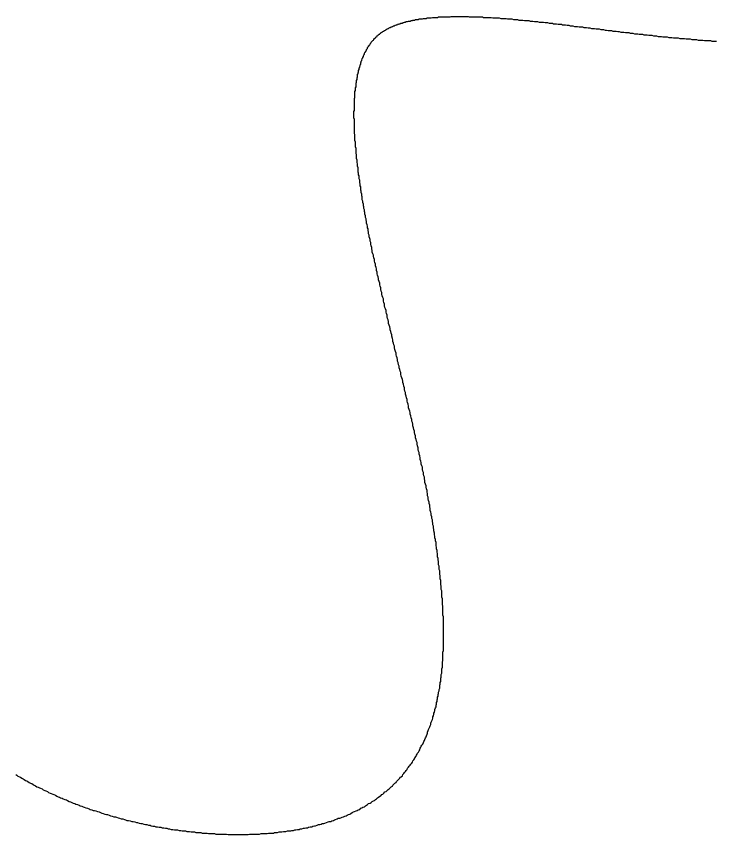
# Model space of a CAD drawing. Header units: millimetres. Extents: x 111 to 2999, y 81 to 1941.
# Drawn here: x 1010.28 to 1023.58, y 1736.98 to 1752.53 of the extents above; entities that cross this region are included whole.
import ezdxf

# ---------------------------------------------------------------- set-up
doc = ezdxf.new("R2010")
doc.units = ezdxf.units.MM
doc.layers.add('DRAW', color=7, linetype='Continuous')

msp = doc.modelspace()

# ---------------------------------------------------------------- linework, layer by layer
at = {"layer": 'DRAW'}
msp.add_polyline3d([(1010.27, 1738.123, 0), (1010.29, 1738.113, 0), (1010.31, 1738.093, 0), (1010.34, 1738.083, 0), (1010.36, 1738.073, 0), (1010.38, 1738.053, 0), (1010.41, 1738.043, 0), (1010.43, 1738.033, 0), (1010.45, 1738.013, 0), (1010.48, 1738.003, 0), (1010.5, 1737.993, 0), (1010.52, 1737.973, 0), (1010.55, 1737.963, 0), (1010.57, 1737.953, 0), (1010.6, 1737.933, 0), (1010.62, 1737.923, 0), (1010.64, 1737.913, 0), (1010.67, 1737.893, 0), (1010.69, 1737.883, 0), (1010.72, 1737.873, 0), (1010.74, 1737.863, 0), (1010.77, 1737.853, 0), (1010.79, 1737.833, 0), (1010.82, 1737.823, 0), (1010.84, 1737.813, 0), (1010.87, 1737.803, 0), (1010.89, 1737.783, 0), (1010.92, 1737.773, 0), (1010.94, 1737.763, 0), (1010.97, 1737.753, 0), (1010.99, 1737.743, 0), (1011.02, 1737.733, 0), (1011.05, 1737.713, 0), (1011.07, 1737.703, 0), (1011.1, 1737.693, 0), (1011.12, 1737.683, 0), (1011.15, 1737.673, 0), (1011.17, 1737.663, 0), (1011.2, 1737.653, 0), (1011.23, 1737.643, 0), (1011.25, 1737.633, 0), (1011.28, 1737.613, 0), (1011.31, 1737.603, 0), (1011.33, 1737.593, 0), (1011.36, 1737.583, 0), (1011.39, 1737.573, 0), (1011.41, 1737.563, 0), (1011.44, 1737.553, 0), (1011.47, 1737.543, 0), (1011.49, 1737.533, 0), (1011.52, 1737.523, 0), (1011.55, 1737.513, 0), (1011.57, 1737.503, 0), (1011.6, 1737.493, 0), (1011.63, 1737.483, 0), (1011.66, 1737.473, 0), (1011.68, 1737.463, 0), (1011.71, 1737.453, 0), (1011.74, 1737.443, 0), (1011.76, 1737.443, 0), (1011.79, 1737.433, 0), (1011.82, 1737.423, 0), (1011.85, 1737.413, 0), (1011.88, 1737.403, 0), (1011.9, 1737.393, 0), (1011.93, 1737.383, 0), (1011.96, 1737.373, 0), (1011.99, 1737.363, 0), (1012.01, 1737.363, 0), (1012.04, 1737.353, 0), (1012.07, 1737.343, 0), (1012.1, 1737.333, 0), (1012.13, 1737.323, 0), (1012.16, 1737.323, 0), (1012.18, 1737.313, 0), (1012.21, 1737.303, 0), (1012.24, 1737.293, 0), (1012.27, 1737.283, 0), (1012.3, 1737.283, 0), (1012.33, 1737.273, 0), (1012.35, 1737.263, 0), (1012.38, 1737.253, 0), (1012.41, 1737.253, 0), (1012.44, 1737.243, 0), (1012.47, 1737.233, 0), (1012.5, 1737.233, 0), (1012.53, 1737.223, 0), (1012.56, 1737.213, 0), (1012.58, 1737.213, 0), (1012.61, 1737.203, 0), (1012.64, 1737.193, 0), (1012.67, 1737.193, 0), (1012.7, 1737.183, 0), (1012.73, 1737.173, 0), (1012.76, 1737.173, 0), (1012.79, 1737.163, 0), (1012.82, 1737.163, 0), (1012.84, 1737.153, 0), (1012.87, 1737.143, 0), (1012.9, 1737.143, 0), (1012.93, 1737.133, 0), (1012.96, 1737.133, 0), (1012.99, 1737.123, 0), (1013.02, 1737.123, 0), (1013.05, 1737.113, 0), (1013.08, 1737.113, 0), (1013.11, 1737.103, 0), (1013.14, 1737.103, 0), (1013.16, 1737.093, 0), (1013.19, 1737.093, 0), (1013.22, 1737.083, 0), (1013.25, 1737.083, 0), (1013.28, 1737.073, 0), (1013.31, 1737.073, 0), (1013.34, 1737.073, 0), (1013.37, 1737.063, 0), (1013.4, 1737.063, 0), (1013.43, 1737.053, 0), (1013.46, 1737.053, 0), (1013.49, 1737.053, 0), (1013.52, 1737.043, 0), (1013.54, 1737.043, 0), (1013.57, 1737.043, 0), (1013.6, 1737.033, 0), (1013.63, 1737.033, 0), (1013.66, 1737.033, 0), (1013.69, 1737.023, 0), (1013.72, 1737.023, 0), (1013.75, 1737.023, 0), (1013.78, 1737.023, 0), (1013.81, 1737.013, 0), (1013.84, 1737.013, 0), (1013.87, 1737.013, 0), (1013.9, 1737.013, 0), (1013.93, 1737.003, 0), (1013.95, 1737.003, 0), (1013.98, 1737.003, 0), (1014.01, 1737.003, 0), (1014.04, 1737.003, 0), (1014.07, 1736.993, 0), (1014.1, 1736.993, 0), (1014.13, 1736.993, 0), (1014.16, 1736.993, 0), (1014.19, 1736.993, 0), (1014.22, 1736.993, 0), (1014.25, 1736.993, 0), (1014.27, 1736.993, 0), (1014.3, 1736.983, 0), (1014.33, 1736.983, 0), (1014.36, 1736.983, 0), (1014.39, 1736.983, 0), (1014.42, 1736.983, 0), (1014.45, 1736.983, 0), (1014.48, 1736.983, 0), (1014.5, 1736.983, 0), (1014.53, 1736.983, 0), (1014.56, 1736.983, 0), (1014.59, 1736.983, 0), (1014.62, 1736.983, 0), (1014.65, 1736.983, 0), (1014.68, 1736.983, 0), (1014.71, 1736.993, 0), (1014.73, 1736.993, 0), (1014.76, 1736.993, 0), (1014.79, 1736.993, 0), (1014.82, 1736.993, 0), (1014.85, 1736.993, 0), (1014.88, 1736.993, 0), (1014.9, 1736.993, 0), (1014.93, 1737.003, 0), (1014.96, 1737.003, 0), (1014.99, 1737.003, 0), (1015.02, 1737.003, 0), (1015.04, 1737.003, 0), (1015.07, 1737.013, 0), (1015.1, 1737.013, 0), (1015.13, 1737.013, 0), (1015.16, 1737.013, 0), (1015.18, 1737.023, 0), (1015.21, 1737.023, 0), (1015.24, 1737.023, 0), (1015.27, 1737.033, 0), (1015.29, 1737.033, 0), (1015.32, 1737.033, 0), (1015.35, 1737.043, 0), (1015.38, 1737.043, 0), (1015.4, 1737.043, 0), (1015.43, 1737.053, 0), (1015.46, 1737.053, 0), (1015.49, 1737.053, 0), (1015.51, 1737.063, 0), (1015.54, 1737.063, 0), (1015.57, 1737.073, 0), (1015.59, 1737.073, 0), (1015.62, 1737.083, 0), (1015.65, 1737.083, 0), (1015.67, 1737.093, 0), (1015.7, 1737.093, 0), (1015.73, 1737.103, 0), (1015.75, 1737.103, 0), (1015.78, 1737.113, 0), (1015.81, 1737.113, 0), (1015.83, 1737.123, 0), (1015.86, 1737.133, 0), (1015.89, 1737.133, 0), (1015.91, 1737.143, 0), (1015.94, 1737.153, 0), (1015.96, 1737.153, 0), (1015.99, 1737.163, 0), (1016.02, 1737.173, 0), (1016.04, 1737.173, 0), (1016.07, 1737.183, 0), (1016.09, 1737.193, 0), (1016.12, 1737.193, 0), (1016.14, 1737.203, 0), (1016.17, 1737.213, 0), (1016.2, 1737.223, 0), (1016.22, 1737.233, 0), (1016.25, 1737.233, 0), (1016.27, 1737.243, 0), (1016.3, 1737.253, 0), (1016.32, 1737.263, 0), (1016.34, 1737.273, 0), (1016.37, 1737.283, 0), (1016.39, 1737.293, 0), (1016.42, 1737.293, 0), (1016.44, 1737.303, 0), (1016.47, 1737.313, 0), (1016.49, 1737.323, 0), (1016.52, 1737.333, 0), (1016.54, 1737.343, 0), (1016.56, 1737.353, 0), (1016.59, 1737.363, 0), (1016.61, 1737.373, 0), (1016.63, 1737.383, 0), (1016.66, 1737.403, 0), (1016.68, 1737.413, 0), (1016.7, 1737.423, 0), (1016.73, 1737.433, 0), (1016.75, 1737.443, 0), (1016.77, 1737.453, 0), (1016.8, 1737.463, 0), (1016.82, 1737.483, 0), (1016.84, 1737.493, 0), (1016.86, 1737.503, 0), (1016.89, 1737.513, 0), (1016.91, 1737.533, 0), (1016.93, 1737.543, 0), (1016.95, 1737.553, 0), (1016.97, 1737.573, 0), (1017, 1737.583, 0), (1017.02, 1737.593, 0), (1017.04, 1737.613, 0), (1017.06, 1737.623, 0), (1017.08, 1737.633, 0), (1017.1, 1737.653, 0), (1017.12, 1737.663, 0), (1017.14, 1737.683, 0), (1017.16, 1737.693, 0), (1017.18, 1737.713, 0), (1017.2, 1737.723, 0), (1017.22, 1737.743, 0), (1017.24, 1737.753, 0), (1017.26, 1737.773, 0), (1017.28, 1737.793, 0), (1017.3, 1737.803, 0), (1017.32, 1737.823, 0), (1017.34, 1737.843, 0), (1017.36, 1737.853, 0), (1017.38, 1737.873, 0), (1017.4, 1737.893, 0), (1017.42, 1737.903, 0), (1017.43, 1737.923, 0), (1017.45, 1737.943, 0), (1017.47, 1737.963, 0), (1017.49, 1737.973, 0), (1017.5, 1737.993, 0), (1017.52, 1738.013, 0), (1017.54, 1738.033, 0), (1017.56, 1738.053, 0), (1017.57, 1738.073, 0), (1017.59, 1738.083, 0), (1017.61, 1738.103, 0), (1017.62, 1738.123, 0), (1017.64, 1738.143, 0), (1017.65, 1738.163, 0), (1017.67, 1738.183, 0), (1017.68, 1738.203, 0), (1017.7, 1738.223, 0), (1017.71, 1738.243, 0), (1017.73, 1738.263, 0), (1017.74, 1738.283, 0), (1017.76, 1738.303, 0), (1017.77, 1738.323, 0), (1017.79, 1738.343, 0), (1017.8, 1738.363, 0), (1017.81, 1738.383, 0), (1017.83, 1738.403, 0), (1017.84, 1738.423, 0), (1017.85, 1738.443, 0), (1017.87, 1738.473, 0), (1017.88, 1738.493, 0), (1017.89, 1738.513, 0), (1017.9, 1738.533, 0), (1017.92, 1738.553, 0), (1017.93, 1738.573, 0), (1017.94, 1738.593, 0), (1017.95, 1738.623, 0), (1017.96, 1738.643, 0), (1017.97, 1738.663, 0), (1017.98, 1738.683, 0), (1018, 1738.703, 0), (1018.01, 1738.733, 0), (1018.02, 1738.753, 0), (1018.03, 1738.773, 0), (1018.04, 1738.793, 0), (1018.05, 1738.823, 0), (1018.06, 1738.843, 0), (1018.07, 1738.863, 0), (1018.08, 1738.893, 0), (1018.09, 1738.913, 0), (1018.09, 1738.933, 0), (1018.1, 1738.963, 0), (1018.11, 1738.983, 0), (1018.12, 1739.003, 0), (1018.13, 1739.033, 0), (1018.14, 1739.053, 0), (1018.15, 1739.073, 0), (1018.15, 1739.103, 0), (1018.16, 1739.123, 0), (1018.17, 1739.143, 0), (1018.18, 1739.173, 0), (1018.19, 1739.193, 0), (1018.19, 1739.223, 0), (1018.2, 1739.243, 0), (1018.21, 1739.273, 0), (1018.21, 1739.293, 0), (1018.22, 1739.313, 0), (1018.23, 1739.343, 0), (1018.23, 1739.363, 0), (1018.24, 1739.393, 0), (1018.25, 1739.413, 0), (1018.25, 1739.443, 0), (1018.26, 1739.463, 0), (1018.26, 1739.493, 0), (1018.27, 1739.513, 0), (1018.27, 1739.543, 0), (1018.28, 1739.563, 0), (1018.28, 1739.593, 0), (1018.29, 1739.613, 0), (1018.29, 1739.643, 0), (1018.3, 1739.663, 0), (1018.3, 1739.693, 0), (1018.31, 1739.713, 0), (1018.31, 1739.743, 0), (1018.32, 1739.763, 0), (1018.32, 1739.793, 0), (1018.32, 1739.823, 0), (1018.33, 1739.843, 0), (1018.33, 1739.873, 0), (1018.34, 1739.893, 0), (1018.34, 1739.923, 0), (1018.34, 1739.953, 0), (1018.35, 1739.973, 0), (1018.35, 1740.003, 0), (1018.35, 1740.023, 0), (1018.36, 1740.053, 0), (1018.36, 1740.083, 0), (1018.36, 1740.103, 0), (1018.36, 1740.133, 0), (1018.37, 1740.163, 0), (1018.37, 1740.183, 0), (1018.37, 1740.213, 0), (1018.37, 1740.243, 0), (1018.37, 1740.263, 0), (1018.38, 1740.293, 0), (1018.38, 1740.323, 0), (1018.38, 1740.343, 0), (1018.38, 1740.373, 0), (1018.38, 1740.403, 0), (1018.38, 1740.423, 0), (1018.38, 1740.453, 0), (1018.39, 1740.483, 0), (1018.39, 1740.513, 0), (1018.39, 1740.533, 0), (1018.39, 1740.563, 0), (1018.39, 1740.593, 0), (1018.39, 1740.623, 0), (1018.39, 1740.643, 0), (1018.39, 1740.673, 0), (1018.39, 1740.703, 0), (1018.39, 1740.733, 0), (1018.39, 1740.753, 0), (1018.39, 1740.783, 0), (1018.39, 1740.813, 0), (1018.39, 1740.843, 0), (1018.39, 1740.873, 0), (1018.39, 1740.893, 0), (1018.39, 1740.923, 0), (1018.39, 1740.953, 0), (1018.39, 1740.983, 0), (1018.39, 1741.013, 0), (1018.39, 1741.033, 0), (1018.39, 1741.063, 0), (1018.39, 1741.093, 0), (1018.39, 1741.123, 0), (1018.38, 1741.153, 0), (1018.38, 1741.183, 0), (1018.38, 1741.203, 0), (1018.38, 1741.233, 0), (1018.38, 1741.263, 0), (1018.38, 1741.293, 0), (1018.38, 1741.323, 0), (1018.37, 1741.353, 0), (1018.37, 1741.383, 0), (1018.37, 1741.413, 0), (1018.37, 1741.433, 0), (1018.37, 1741.463, 0), (1018.36, 1741.493, 0), (1018.36, 1741.523, 0), (1018.36, 1741.553, 0), (1018.36, 1741.583, 0), (1018.36, 1741.613, 0), (1018.35, 1741.643, 0), (1018.35, 1741.673, 0), (1018.35, 1741.703, 0), (1018.34, 1741.733, 0), (1018.34, 1741.763, 0), (1018.34, 1741.783, 0), (1018.34, 1741.813, 0), (1018.33, 1741.843, 0), (1018.33, 1741.873, 0), (1018.33, 1741.903, 0), (1018.32, 1741.933, 0), (1018.32, 1741.963, 0), (1018.32, 1741.993, 0), (1018.31, 1742.023, 0), (1018.31, 1742.053, 0), (1018.31, 1742.083, 0), (1018.3, 1742.113, 0), (1018.3, 1742.143, 0), (1018.3, 1742.173, 0), (1018.29, 1742.203, 0), (1018.29, 1742.233, 0), (1018.28, 1742.263, 0), (1018.28, 1742.293, 0), (1018.28, 1742.323, 0), (1018.27, 1742.353, 0), (1018.27, 1742.383, 0), (1018.26, 1742.413, 0), (1018.26, 1742.443, 0), (1018.25, 1742.473, 0), (1018.25, 1742.503, 0), (1018.25, 1742.533, 0), (1018.24, 1742.563, 0), (1018.24, 1742.593, 0), (1018.23, 1742.623, 0), (1018.23, 1742.653, 0), (1018.22, 1742.683, 0), (1018.22, 1742.713, 0), (1018.21, 1742.753, 0), (1018.21, 1742.783, 0), (1018.2, 1742.813, 0), (1018.2, 1742.843, 0), (1018.19, 1742.873, 0), (1018.19, 1742.903, 0), (1018.18, 1742.933, 0), (1018.18, 1742.963, 0), (1018.17, 1742.993, 0), (1018.17, 1743.023, 0), (1018.16, 1743.053, 0), (1018.16, 1743.083, 0), (1018.15, 1743.113, 0), (1018.14, 1743.143, 0), (1018.14, 1743.183, 0), (1018.13, 1743.213, 0), (1018.13, 1743.243, 0), (1018.12, 1743.273, 0), (1018.12, 1743.303, 0), (1018.11, 1743.333, 0), (1018.1, 1743.363, 0), (1018.1, 1743.393, 0), (1018.09, 1743.423, 0), (1018.09, 1743.463, 0), (1018.08, 1743.493, 0), (1018.08, 1743.523, 0), (1018.07, 1743.553, 0), (1018.06, 1743.583, 0), (1018.06, 1743.613, 0), (1018.05, 1743.643, 0), (1018.04, 1743.673, 0), (1018.04, 1743.713, 0), (1018.03, 1743.743, 0), (1018.03, 1743.773, 0), (1018.02, 1743.803, 0), (1018.01, 1743.833, 0), (1018.01, 1743.863, 0), (1018, 1743.893, 0), (1017.99, 1743.923, 0), (1017.99, 1743.963, 0), (1017.98, 1743.993, 0), (1017.97, 1744.023, 0), (1017.97, 1744.053, 0), (1017.96, 1744.083, 0), (1017.95, 1744.113, 0), (1017.95, 1744.143, 0), (1017.94, 1744.183, 0), (1017.93, 1744.213, 0), (1017.93, 1744.243, 0), (1017.92, 1744.273, 0), (1017.91, 1744.303, 0), (1017.91, 1744.333, 0), (1017.9, 1744.373, 0), (1017.89, 1744.403, 0), (1017.89, 1744.433, 0), (1017.88, 1744.463, 0), (1017.87, 1744.493, 0), (1017.86, 1744.523, 0), (1017.86, 1744.563, 0), (1017.85, 1744.593, 0), (1017.84, 1744.623, 0), (1017.84, 1744.653, 0), (1017.83, 1744.683, 0), (1017.82, 1744.713, 0), (1017.81, 1744.753, 0), (1017.81, 1744.783, 0), (1017.8, 1744.813, 0), (1017.79, 1744.843, 0), (1017.79, 1744.873, 0), (1017.78, 1744.903, 0), (1017.77, 1744.943, 0), (1017.76, 1744.973, 0), (1017.76, 1745.003, 0), (1017.75, 1745.033, 0), (1017.74, 1745.063, 0), (1017.73, 1745.093, 0), (1017.73, 1745.123, 0), (1017.72, 1745.163, 0), (1017.71, 1745.193, 0), (1017.7, 1745.223, 0), (1017.7, 1745.253, 0), (1017.69, 1745.283, 0), (1017.68, 1745.313, 0), (1017.67, 1745.353, 0), (1017.67, 1745.383, 0), (1017.66, 1745.413, 0), (1017.65, 1745.443, 0), (1017.65, 1745.473, 0), (1017.64, 1745.503, 0), (1017.63, 1745.543, 0), (1017.62, 1745.573, 0), (1017.62, 1745.603, 0), (1017.61, 1745.633, 0), (1017.6, 1745.663, 0), (1017.59, 1745.693, 0), (1017.58, 1745.733, 0), (1017.58, 1745.763, 0), (1017.57, 1745.793, 0), (1017.56, 1745.823, 0), (1017.55, 1745.853, 0), (1017.55, 1745.883, 0), (1017.54, 1745.913, 0), (1017.53, 1745.953, 0), (1017.52, 1745.983, 0), (1017.52, 1746.013, 0), (1017.51, 1746.043, 0), (1017.5, 1746.073, 0), (1017.49, 1746.103, 0), (1017.49, 1746.133, 0), (1017.48, 1746.163, 0), (1017.47, 1746.203, 0), (1017.46, 1746.233, 0), (1017.46, 1746.263, 0), (1017.45, 1746.293, 0), (1017.44, 1746.323, 0), (1017.43, 1746.353, 0), (1017.43, 1746.383, 0), (1017.42, 1746.413, 0), (1017.41, 1746.453, 0), (1017.41, 1746.483, 0), (1017.4, 1746.513, 0), (1017.39, 1746.543, 0), (1017.38, 1746.573, 0), (1017.38, 1746.603, 0), (1017.37, 1746.633, 0), (1017.36, 1746.663, 0), (1017.35, 1746.693, 0), (1017.35, 1746.733, 0), (1017.34, 1746.763, 0), (1017.33, 1746.793, 0), (1017.32, 1746.823, 0), (1017.32, 1746.853, 0), (1017.31, 1746.883, 0), (1017.3, 1746.913, 0), (1017.3, 1746.943, 0), (1017.29, 1746.973, 0), (1017.28, 1747.003, 0), (1017.27, 1747.033, 0), (1017.27, 1747.063, 0), (1017.26, 1747.093, 0), (1017.25, 1747.123, 0), (1017.25, 1747.163, 0), (1017.24, 1747.193, 0), (1017.23, 1747.223, 0), (1017.22, 1747.253, 0), (1017.22, 1747.283, 0), (1017.21, 1747.313, 0), (1017.2, 1747.343, 0), (1017.2, 1747.373, 0), (1017.19, 1747.403, 0), (1017.18, 1747.433, 0), (1017.18, 1747.463, 0), (1017.17, 1747.493, 0), (1017.16, 1747.523, 0), (1017.16, 1747.553, 0), (1017.15, 1747.583, 0), (1017.14, 1747.613, 0), (1017.13, 1747.643, 0), (1017.13, 1747.673, 0), (1017.12, 1747.703, 0), (1017.12, 1747.733, 0), (1017.11, 1747.763, 0), (1017.1, 1747.793, 0), (1017.1, 1747.823, 0), (1017.09, 1747.853, 0), (1017.08, 1747.883, 0), (1017.08, 1747.913, 0), (1017.07, 1747.943, 0), (1017.06, 1747.973, 0), (1017.06, 1747.993, 0), (1017.05, 1748.023, 0), (1017.04, 1748.053, 0), (1017.04, 1748.083, 0), (1017.03, 1748.113, 0), (1017.03, 1748.143, 0), (1017.02, 1748.173, 0), (1017.01, 1748.203, 0), (1017.01, 1748.233, 0), (1017, 1748.263, 0), (1017, 1748.293, 0), (1016.99, 1748.313, 0), (1016.98, 1748.343, 0), (1016.98, 1748.373, 0), (1016.97, 1748.403, 0), (1016.97, 1748.433, 0), (1016.96, 1748.463, 0), (1016.96, 1748.493, 0), (1016.95, 1748.513, 0), (1016.95, 1748.543, 0), (1016.94, 1748.573, 0), (1016.93, 1748.603, 0), (1016.93, 1748.633, 0), (1016.92, 1748.663, 0), (1016.92, 1748.683, 0), (1016.91, 1748.713, 0), (1016.91, 1748.743, 0), (1016.9, 1748.773, 0), (1016.9, 1748.803, 0), (1016.89, 1748.823, 0), (1016.89, 1748.853, 0), (1016.88, 1748.883, 0), (1016.88, 1748.913, 0), (1016.87, 1748.933, 0), (1016.87, 1748.963, 0), (1016.86, 1748.993, 0), (1016.86, 1749.023, 0), (1016.85, 1749.043, 0), (1016.85, 1749.073, 0), (1016.85, 1749.103, 0), (1016.84, 1749.123, 0), (1016.84, 1749.153, 0), (1016.83, 1749.183, 0), (1016.83, 1749.213, 0), (1016.82, 1749.233, 0), (1016.82, 1749.263, 0), (1016.82, 1749.293, 0), (1016.81, 1749.313, 0), (1016.81, 1749.343, 0), (1016.8, 1749.373, 0), (1016.8, 1749.393, 0), (1016.8, 1749.423, 0), (1016.79, 1749.443, 0), (1016.79, 1749.473, 0), (1016.79, 1749.503, 0), (1016.78, 1749.523, 0), (1016.78, 1749.553, 0), (1016.77, 1749.573, 0), (1016.77, 1749.603, 0), (1016.77, 1749.623, 0), (1016.77, 1749.653, 0), (1016.76, 1749.683, 0), (1016.76, 1749.703, 0), (1016.76, 1749.733, 0), (1016.75, 1749.753, 0), (1016.75, 1749.783, 0), (1016.75, 1749.803, 0), (1016.74, 1749.833, 0), (1016.74, 1749.853, 0), (1016.74, 1749.883, 0), (1016.74, 1749.903, 0), (1016.73, 1749.933, 0), (1016.73, 1749.953, 0), (1016.73, 1749.973, 0), (1016.73, 1750.003, 0), (1016.73, 1750.023, 0), (1016.72, 1750.053, 0), (1016.72, 1750.073, 0), (1016.72, 1750.103, 0), (1016.72, 1750.123, 0), (1016.72, 1750.143, 0), (1016.71, 1750.173, 0), (1016.71, 1750.193, 0), (1016.71, 1750.213, 0), (1016.71, 1750.243, 0), (1016.71, 1750.263, 0), (1016.71, 1750.283, 0), (1016.7, 1750.313, 0), (1016.7, 1750.333, 0), (1016.7, 1750.353, 0), (1016.7, 1750.373, 0), (1016.7, 1750.403, 0), (1016.7, 1750.423, 0), (1016.7, 1750.443, 0), (1016.7, 1750.463, 0), (1016.7, 1750.493, 0), (1016.7, 1750.513, 0), (1016.7, 1750.533, 0), (1016.7, 1750.553, 0), (1016.7, 1750.573, 0), (1016.69, 1750.603, 0), (1016.69, 1750.623, 0), (1016.69, 1750.643, 0), (1016.69, 1750.663, 0), (1016.69, 1750.683, 0), (1016.69, 1750.703, 0), (1016.69, 1750.723, 0), (1016.7, 1750.743, 0), (1016.7, 1750.773, 0), (1016.7, 1750.793, 0), (1016.7, 1750.813, 0), (1016.7, 1750.833, 0), (1016.7, 1750.853, 0), (1016.7, 1750.873, 0), (1016.7, 1750.893, 0), (1016.7, 1750.913, 0), (1016.7, 1750.933, 0), (1016.7, 1750.953, 0), (1016.7, 1750.973, 0), (1016.71, 1750.993, 0), (1016.71, 1751.003, 0), (1016.71, 1751.023, 0), (1016.71, 1751.043, 0), (1016.71, 1751.063, 0), (1016.71, 1751.083, 0), (1016.71, 1751.103, 0), (1016.72, 1751.123, 0), (1016.72, 1751.143, 0), (1016.72, 1751.153, 0), (1016.72, 1751.173, 0), (1016.73, 1751.193, 0), (1016.73, 1751.213, 0), (1016.73, 1751.233, 0), (1016.73, 1751.243, 0), (1016.73, 1751.263, 0), (1016.74, 1751.283, 0), (1016.74, 1751.293, 0), (1016.74, 1751.313, 0), (1016.75, 1751.333, 0), (1016.75, 1751.353, 0), (1016.75, 1751.363, 0), (1016.76, 1751.383, 0), (1016.76, 1751.393, 0), (1016.76, 1751.413, 0), (1016.76, 1751.433, 0), (1016.77, 1751.443, 0), (1016.77, 1751.463, 0), (1016.78, 1751.473, 0), (1016.78, 1751.493, 0), (1016.78, 1751.503, 0), (1016.79, 1751.523, 0), (1016.79, 1751.533, 0), (1016.79, 1751.553, 0), (1016.8, 1751.563, 0), (1016.8, 1751.583, 0), (1016.81, 1751.593, 0), (1016.81, 1751.613, 0), (1016.82, 1751.623, 0), (1016.82, 1751.643, 0), (1016.82, 1751.653, 0), (1016.83, 1751.663, 0), (1016.83, 1751.683, 0), (1016.84, 1751.693, 0), (1016.84, 1751.703, 0), (1016.85, 1751.723, 0), (1016.85, 1751.733, 0), (1016.86, 1751.743, 0), (1016.86, 1751.753, 0), (1016.87, 1751.773, 0), (1016.87, 1751.783, 0), (1016.88, 1751.793, 0), (1016.88, 1751.803, 0), (1016.89, 1751.813, 0), (1016.89, 1751.833, 0), (1016.9, 1751.843, 0), (1016.91, 1751.853, 0), (1016.91, 1751.863, 0), (1016.92, 1751.873, 0), (1016.92, 1751.883, 0), (1016.93, 1751.893, 0), (1016.93, 1751.903, 0), (1016.94, 1751.913, 0), (1016.95, 1751.923, 0), (1016.95, 1751.943, 0), (1016.96, 1751.953, 0), (1016.97, 1751.963, 0), (1016.97, 1751.973, 0), (1016.98, 1751.973, 0), (1016.98, 1751.983, 0), (1016.99, 1751.993, 0), (1017, 1752.003, 0), (1017, 1752.013, 0), (1017.01, 1752.023, 0), (1017.02, 1752.033, 0), (1017.02, 1752.043, 0), (1017.03, 1752.053, 0), (1017.04, 1752.063, 0), (1017.05, 1752.073, 0), (1017.05, 1752.073, 0), (1017.06, 1752.083, 0), (1017.07, 1752.093, 0), (1017.07, 1752.103, 0), (1017.08, 1752.113, 0), (1017.09, 1752.113, 0), (1017.1, 1752.123, 0), (1017.1, 1752.133, 0), (1017.11, 1752.143, 0), (1017.12, 1752.143, 0), (1017.13, 1752.153, 0), (1017.13, 1752.163, 0), (1017.14, 1752.173, 0), (1017.15, 1752.173, 0), (1017.16, 1752.183, 0), (1017.17, 1752.193, 0), (1017.18, 1752.193, 0), (1017.18, 1752.203, 0), (1017.19, 1752.213, 0), (1017.2, 1752.213, 0), (1017.21, 1752.223, 0), (1017.22, 1752.233, 0), (1017.23, 1752.233, 0), (1017.24, 1752.243, 0), (1017.25, 1752.253, 0), (1017.26, 1752.253, 0), (1017.27, 1752.263, 0), (1017.28, 1752.263, 0), (1017.29, 1752.273, 0), (1017.3, 1752.283, 0), (1017.31, 1752.283, 0), (1017.32, 1752.293, 0), (1017.33, 1752.293, 0), (1017.34, 1752.303, 0), (1017.35, 1752.303, 0), (1017.36, 1752.313, 0), (1017.37, 1752.323, 0), (1017.38, 1752.323, 0), (1017.4, 1752.333, 0), (1017.41, 1752.333, 0), (1017.42, 1752.343, 0), (1017.43, 1752.343, 0), (1017.44, 1752.353, 0), (1017.46, 1752.353, 0), (1017.47, 1752.363, 0), (1017.48, 1752.363, 0), (1017.5, 1752.373, 0), (1017.51, 1752.373, 0), (1017.52, 1752.383, 0), (1017.54, 1752.383, 0), (1017.55, 1752.393, 0), (1017.56, 1752.393, 0), (1017.58, 1752.403, 0), (1017.59, 1752.403, 0), (1017.61, 1752.403, 0), (1017.62, 1752.413, 0), (1017.64, 1752.413, 0), (1017.65, 1752.423, 0), (1017.67, 1752.423, 0), (1017.68, 1752.433, 0), (1017.7, 1752.433, 0), (1017.71, 1752.433, 0), (1017.73, 1752.443, 0), (1017.75, 1752.443, 0), (1017.76, 1752.443, 0), (1017.78, 1752.453, 0), (1017.8, 1752.453, 0), (1017.81, 1752.463, 0), (1017.83, 1752.463, 0), (1017.85, 1752.463, 0), (1017.86, 1752.473, 0), (1017.88, 1752.473, 0), (1017.9, 1752.473, 0), (1017.92, 1752.473, 0), (1017.93, 1752.483, 0), (1017.95, 1752.483, 0), (1017.97, 1752.483, 0), (1017.99, 1752.483, 0), (1018.01, 1752.493, 0), (1018.03, 1752.493, 0), (1018.05, 1752.493, 0), (1018.06, 1752.493, 0), (1018.08, 1752.503, 0), (1018.1, 1752.503, 0), (1018.12, 1752.503, 0), (1018.14, 1752.503, 0), (1018.16, 1752.503, 0), (1018.18, 1752.513, 0), (1018.2, 1752.513, 0), (1018.22, 1752.513, 0), (1018.24, 1752.513, 0), (1018.26, 1752.513, 0), (1018.28, 1752.513, 0), (1018.3, 1752.523, 0), (1018.32, 1752.523, 0), (1018.35, 1752.523, 0), (1018.37, 1752.523, 0), (1018.39, 1752.523, 0), (1018.41, 1752.523, 0), (1018.43, 1752.523, 0), (1018.45, 1752.523, 0), (1018.47, 1752.523, 0), (1018.5, 1752.523, 0), (1018.52, 1752.523, 0), (1018.54, 1752.533, 0), (1018.56, 1752.533, 0), (1018.58, 1752.533, 0), (1018.61, 1752.533, 0), (1018.63, 1752.533, 0), (1018.65, 1752.533, 0), (1018.67, 1752.533, 0), (1018.7, 1752.533, 0), (1018.72, 1752.533, 0), (1018.74, 1752.533, 0), (1018.77, 1752.533, 0), (1018.79, 1752.533, 0), (1018.81, 1752.533, 0), (1018.84, 1752.533, 0), (1018.86, 1752.533, 0), (1018.88, 1752.523, 0), (1018.91, 1752.523, 0), (1018.93, 1752.523, 0), (1018.95, 1752.523, 0), (1018.98, 1752.523, 0), (1019, 1752.523, 0), (1019.03, 1752.523, 0), (1019.05, 1752.523, 0), (1019.08, 1752.523, 0), (1019.1, 1752.523, 0), (1019.13, 1752.523, 0), (1019.15, 1752.513, 0), (1019.18, 1752.513, 0), (1019.2, 1752.513, 0), (1019.23, 1752.513, 0), (1019.25, 1752.513, 0), (1019.28, 1752.513, 0), (1019.3, 1752.513, 0), (1019.33, 1752.503, 0), (1019.35, 1752.503, 0), (1019.38, 1752.503, 0), (1019.4, 1752.503, 0), (1019.43, 1752.503, 0), (1019.45, 1752.503, 0), (1019.48, 1752.493, 0), (1019.51, 1752.493, 0), (1019.53, 1752.493, 0), (1019.56, 1752.493, 0), (1019.58, 1752.493, 0), (1019.61, 1752.483, 0), (1019.64, 1752.483, 0), (1019.66, 1752.483, 0), (1019.69, 1752.483, 0), (1019.72, 1752.473, 0), (1019.74, 1752.473, 0), (1019.77, 1752.473, 0), (1019.8, 1752.473, 0), (1019.82, 1752.463, 0), (1019.85, 1752.463, 0), (1019.88, 1752.463, 0), (1019.9, 1752.463, 0), (1019.93, 1752.453, 0), (1019.96, 1752.453, 0), (1019.99, 1752.453, 0), (1020.01, 1752.453, 0), (1020.04, 1752.443, 0), (1020.07, 1752.443, 0), (1020.09, 1752.443, 0), (1020.12, 1752.433, 0), (1020.15, 1752.433, 0), (1020.18, 1752.433, 0), (1020.21, 1752.423, 0), (1020.23, 1752.423, 0), (1020.26, 1752.423, 0), (1020.29, 1752.423, 0), (1020.32, 1752.413, 0), (1020.34, 1752.413, 0), (1020.37, 1752.413, 0), (1020.4, 1752.403, 0), (1020.43, 1752.403, 0), (1020.46, 1752.403, 0), (1020.48, 1752.393, 0), (1020.51, 1752.393, 0), (1020.54, 1752.393, 0), (1020.57, 1752.383, 0), (1020.6, 1752.383, 0), (1020.63, 1752.383, 0), (1020.65, 1752.373, 0), (1020.68, 1752.373, 0), (1020.71, 1752.373, 0), (1020.74, 1752.363, 0), (1020.77, 1752.363, 0), (1020.8, 1752.353, 0), (1020.83, 1752.353, 0), (1020.85, 1752.353, 0), (1020.88, 1752.343, 0), (1020.91, 1752.343, 0), (1020.94, 1752.343, 0), (1020.97, 1752.333, 0), (1021, 1752.333, 0), (1021.03, 1752.333, 0), (1021.06, 1752.323, 0), (1021.09, 1752.323, 0), (1021.11, 1752.323, 0), (1021.14, 1752.313, 0), (1021.17, 1752.313, 0), (1021.2, 1752.303, 0), (1021.23, 1752.303, 0), (1021.26, 1752.303, 0), (1021.29, 1752.293, 0), (1021.32, 1752.293, 0), (1021.35, 1752.293, 0), (1021.38, 1752.283, 0), (1021.41, 1752.283, 0), (1021.43, 1752.283, 0), (1021.46, 1752.273, 0), (1021.49, 1752.273, 0), (1021.52, 1752.263, 0), (1021.55, 1752.263, 0), (1021.58, 1752.263, 0), (1021.61, 1752.253, 0), (1021.64, 1752.253, 0), (1021.67, 1752.253, 0), (1021.7, 1752.243, 0), (1021.73, 1752.243, 0), (1021.76, 1752.233, 0), (1021.79, 1752.233, 0), (1021.82, 1752.233, 0), (1021.85, 1752.223, 0), (1021.88, 1752.223, 0), (1021.91, 1752.223, 0), (1021.94, 1752.213, 0), (1021.96, 1752.213, 0), (1021.99, 1752.213, 0), (1022.02, 1752.203, 0), (1022.05, 1752.203, 0), (1022.08, 1752.203, 0), (1022.11, 1752.193, 0), (1022.14, 1752.193, 0), (1022.17, 1752.193, 0), (1022.2, 1752.183, 0), (1022.23, 1752.183, 0), (1022.26, 1752.183, 0), (1022.29, 1752.173, 0), (1022.32, 1752.173, 0), (1022.35, 1752.173, 0), (1022.38, 1752.163, 0), (1022.41, 1752.163, 0), (1022.44, 1752.163, 0), (1022.47, 1752.153, 0), (1022.5, 1752.153, 0), (1022.53, 1752.153, 0), (1022.56, 1752.143, 0), (1022.59, 1752.143, 0), (1022.61, 1752.143, 0), (1022.64, 1752.143, 0), (1022.67, 1752.133, 0), (1022.7, 1752.133, 0), (1022.73, 1752.133, 0), (1022.76, 1752.123, 0), (1022.79, 1752.123, 0), (1022.82, 1752.123, 0), (1022.85, 1752.123, 0), (1022.88, 1752.113, 0), (1022.91, 1752.113, 0), (1022.94, 1752.113, 0), (1022.97, 1752.113, 0), (1023, 1752.103, 0), (1023.03, 1752.103, 0), (1023.05, 1752.103, 0), (1023.08, 1752.103, 0), (1023.11, 1752.093, 0), (1023.14, 1752.093, 0), (1023.17, 1752.093, 0), (1023.2, 1752.093, 0), (1023.23, 1752.083, 0), (1023.26, 1752.083, 0), (1023.29, 1752.083, 0), (1023.32, 1752.083, 0), (1023.35, 1752.073, 0), (1023.38, 1752.073, 0), (1023.4, 1752.073, 0), (1023.43, 1752.073, 0), (1023.46, 1752.073, 0), (1023.49, 1752.063, 0), (1023.52, 1752.063, 0), (1023.55, 1752.063, 0), (1023.58, 1752.063, 0)], dxfattribs=at)

doc.saveas('drawing.dxf')
